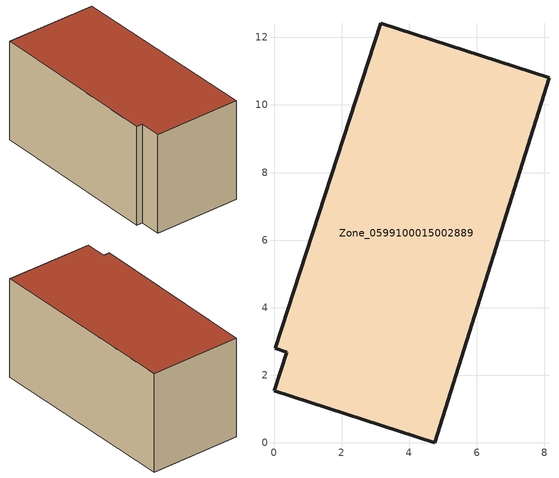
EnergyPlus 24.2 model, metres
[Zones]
Zone_0599100015002889
 floor ground (C_G): 3.16,12.42 8.14,10.81 4.76,0 0,1.55 0.37,2.69 0.04,2.8 z0.75
 wall outside (C_F): 8.14,10.81 3.16,12.42 0.04,2.8 0.37,2.69 0,1.55 4.76,0 8.14,10.81 z0.75:6.54
 roof outside (C_R): 4.76,0 8.14,10.81 3.16,12.42 0.04,2.8 0.37,2.69 0,1.55 z6.54
[BUILDING]
Pand.0599100015002889: North Axis=0; Terrain=City; Loads Convergence Tolerance Value=0.04; Temperature Convergence Tolerance Value=0.4; Solar Distribution=FullExterior; Maximum Number of Warmup Days=25; Minimum Number of Warmup Days=1
[Site:Location]
Rotterdam.The.Hague.AP_ZH_NLD Design_Conditions: Latitude=51.96; Longitude=4.45; Time Zone=1; Elevation=-4.5
[SITE:GROUNDTEMPERATURE:BUILDINGSURFACE]
18, 18, 18, 18, 18, 18, 18, 18, 18, 18, 18, 18
[MATERIAL] Thermal Absorptance=0.9; Solar Absorptance=0.7; Visible Absorptance=0.7
Name | Roughness | Thickness | Conductivity | Density | Specific Heat
G.TI.1965-1974 | MediumSmooth | 0.15 | 0.882353 | 540 | 1210
F.TI.1965-1974 | Rough | 0.3 | 0.697674 | 1920 | 840
R.TI.1965-1974 | MediumRough | 0.2 | 0.232558 | 1500 | 1000
[CONSTRUCTION]
C_G: G.TI.1965-1974
C_F: F.TI.1965-1974
C_R: R.TI.1965-1974
[ZONE]
Zone_0599100015002889: Type=1; Multiplier=1; Ceiling Height=Autocalculate; Volume=Autocalculate; Floor Area=autocalculate; Part of Total Floor Area=Yes
[ZONEINFILTRATION:DESIGNFLOWRATE]
Infil_Zone_0599100015002889: Zone or ZoneList or Space or SpaceList=Zone_0599100015002889; Schedule=AlwaysOn; Design Flow Rate Calculation Method=Flow/Area; Flow Rate per Floor Area=0.003; Constant Term Coefficient=1; Temperature Term Coefficient=0; Velocity Term Coefficient=0; Velocity Squared Term Coefficient=0
[HVACTEMPLATE:ZONE:IDEALLOADSAIRSYSTEM]
Zone_0599100015002889: Maximum Heating Supply Air Temperature=50; Minimum Cooling Supply Air Temperature=13; Maximum Heating Supply Air Humidity Ratio=0.0156; Minimum Cooling Supply Air Humidity Ratio=0.0077; Heating Limit=NoLimit; Cooling Limit=NoLimit; Dehumidification Control Type=ConstantSensibleHeatRatio; Cooling Sensible Heat Ratio=0.7; Dehumidification Setpoint=60; Humidification Control Type=None; Humidification Setpoint=30; Outdoor Air Method=None; Outdoor Air Flow Rate per Person=0.00944; Outdoor Air Flow Rate per Zone Floor Area=0; Outdoor Air Flow Rate per Zone=0; Demand Controlled Ventilation Type=None; Outdoor Air Economizer Type=NoEconomizer; Heat Recovery Type=None; Sensible Heat Recovery Effectiveness=0.7; Latent Heat Recovery Effectiveness=0.65
[ZONECONTROL:THERMOSTAT]
ThermostatControl_Zone_0599100015002889: Zone or ZoneList=Zone_0599100015002889; Control Type Schedule=DualSetpointControlType; Control 1=Thermostat_Zone_0599100015002889; Temperature Difference Between Cutout And Setpoint=0
[THERMOSTATSETPOINT:DUALSETPOINT]
Thermostat_Zone_0599100015002889: Heating Setpoint Temperature Schedule=HeatingSetpoint_Zone_0599100015002889; Cooling Setpoint Temperature Schedule=CoolingSetpoint_Zone_0599100015002889
[SCHEDULE:COMPACT]
HeatingSetpoint_Zone_0599100015002889: Through: 12/31, For: AllDays, Until: 24:00, 21
CoolingSetpoint_Zone_0599100015002889: Through: 12/31, For: AllDays, Until: 24:00, 24
DualSetpointControlType: Through: 12/31, For: AllDays, Until: 24:00, 4
AlwaysOn: Through: 12/31, For: AllDays, Until: 24:00, 1
